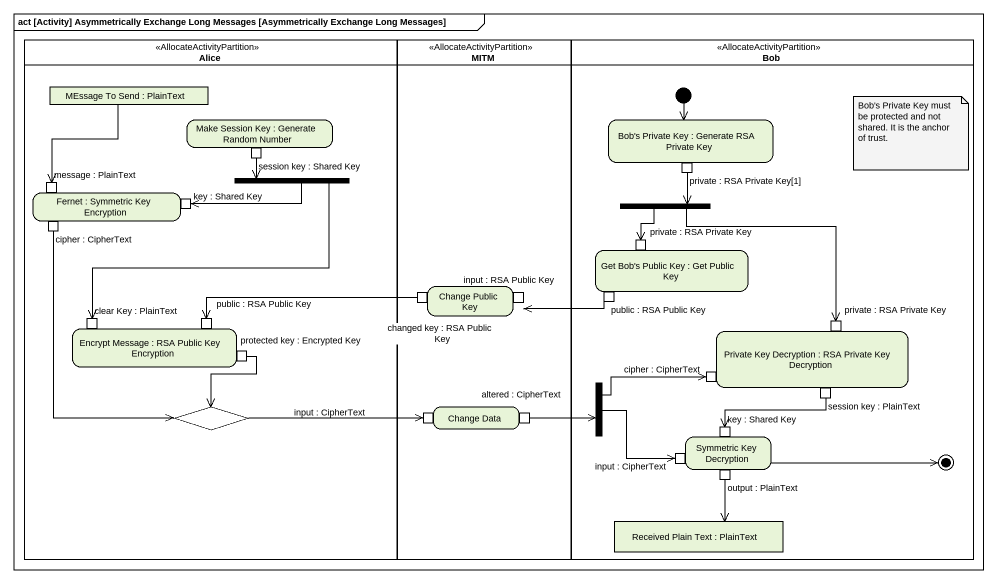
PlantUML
@startuml
mainframe act [Activity] Asymmetrically Exchange Long Messages [Asymmetrically Exchange Long Messages]
hide empty description
state Alice <<AllocateActivityPartition>> {
  state "MEssage To Send : PlainText" as MEssage_To_Send <<object>>
  state "Make Session Key : Generate Random Number" as Make_Session_Key {
    state "session key : Shared Key" as session_key_Shared_Key <<outputPin>>
  }
  state "Fernet : Symmetric Key Encryption" as Fernet {
    state "message : PlainText" as message_PlainText <<inputPin>>
    state "cipher : CipherText" as cipher_CipherText <<outputPin>>
    state "key : Shared Key" as key_Shared_Key <<inputPin>>
  }
  state fork1 <<fork>>
  state "Encrypt Message : RSA Public Key Encryption" as Encrypt_Message {
    state "clear Key : PlainText" as clear_Key_PlainText <<inputPin>>
    state "public : RSA Public Key" as public_RSA_Public_Key_2 <<inputPin>>
    state "protected key : Encrypted Key" as protected_key_Encrypted_Key <<outputPin>>
  }
  state choice1 <<choice>>
}
state MITM <<AllocateActivityPartition>> {
  state "Change Public Key" as Change_Public_Key {
    state "changed key : RSA Public Key" as changed_key_RSA_Public_Key <<outputPin>>
    state "input : RSA Public Key" as input_RSA_Public_Key <<inputPin>>
  }
  state "Change Data" as Change_Data {
    state "input : CipherText" as input_CipherText <<inputPin>>
    state "altered : CipherText" as altered_CipherText <<outputPin>>
  }
}
state Bob <<AllocateActivityPartition>> {
  state "Bob's Private Key : Generate RSA Private Key" as Bob_s_Private_Key {
    state "private : RSA Private Key[1]" as private_RSA_Private_Key_1 <<outputPin>>
  }
  state fork2 <<fork>>
  state "Get Bob's Public Key : Get Public Key" as Get_Bob_s_Public_Key {
    state "private : RSA Private Key" as private_RSA_Private_Key <<inputPin>>
    state "public : RSA Public Key" as public_RSA_Public_Key <<outputPin>>
  }
  state "Private Key Decryption : RSA Private Key Decryption" as Private_Key_Decryption {
    state "private : RSA Private Key" as private_RSA_Private_Key_2 <<inputPin>>
    state "cipher : CipherText" as cipher_CipherText_2 <<inputPin>>
    state "session key : PlainText" as session_key_PlainText <<outputPin>>
  }
  state fork3 <<fork>>
  state "Symmetric Key Decryption" as Symmetric_Key_Decryption {
    state "key : Shared Key" as key_Shared_Key_2 <<inputPin>>
    state "input : CipherText" as input_CipherText_2 <<inputPin>>
    state "output : PlainText" as output_PlainText <<outputPin>>
  }
  state "Received Plain Text : PlainText" as Received_Plain_Text <<object>>
  [*] --> Bob_s_Private_Key
  Symmetric_Key_Decryption -right-> [*]
}
MEssage_To_Send --> message_PlainText
session_key_Shared_Key --> fork1
fork1 -left-> key_Shared_Key
fork1 --> clear_Key_PlainText
private_RSA_Private_Key_1 --> fork2
cipher_CipherText --> choice1
fork2 --> private_RSA_Private_Key
fork2 --> private_RSA_Private_Key_2
changed_key_RSA_Public_Key -left-> public_RSA_Public_Key_2
public_RSA_Public_Key -left-> input_RSA_Public_Key
protected_key_Encrypted_Key --> choice1
fork3 -right-> cipher_CipherText_2
fork3 --> input_CipherText_2
session_key_PlainText -left-> key_Shared_Key_2
choice1 -right-> input_CipherText
altered_CipherText -right-> fork3
output_PlainText --> Received_Plain_Text
note as N1
  Bob's Private Key must be protected and not shared. It is the anchor of trust.
end note
@enduml
